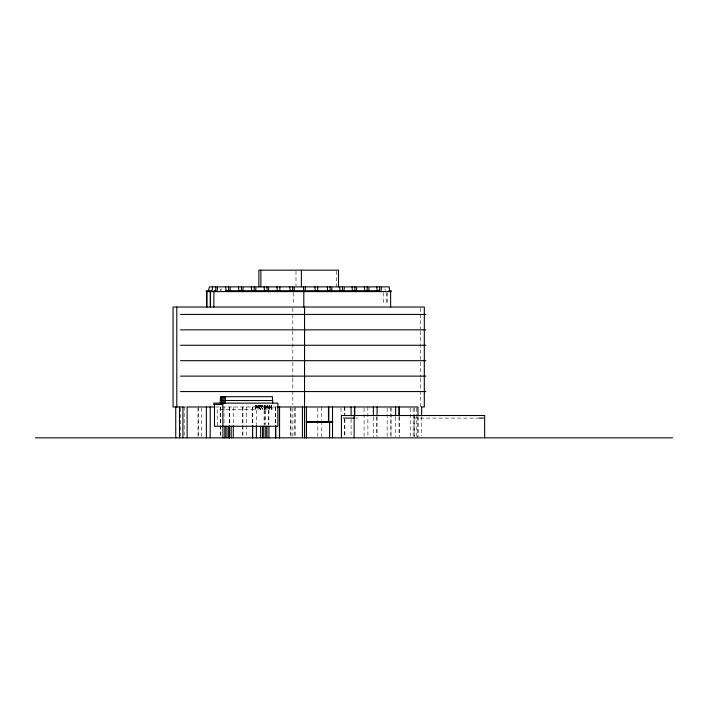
<?xml version="1.0" encoding="UTF-8"?>
<svg xmlns="http://www.w3.org/2000/svg" width="708" height="708" viewBox="0 0 708 708"><rect width="100%" height="100%" fill="white"/><g stroke="black" fill="none" stroke-linecap="round" stroke-linejoin="round"><path stroke-width="0.53" stroke-dasharray="3.54 2.66" d="M220.17 290.731L220.383 288.802M220.94 290.731L221.339 288.802M183.664 406.985L186.346 406.985M215.657 406.985L254.446 406.985M273.005 406.985L276.642 406.985M254.296 409.551L217.241 409.551L217.241 426.269M355.549 418.101L357.611 418.101M414.056 418.101L479.661 418.101M385.01 288.802L385.223 290.731M421.641 416.8L421.641 435.88M420.579 308.122L420.579 330.096M420.579 331.194L420.579 377.329M420.579 378.426L420.579 406.985M418.047 416.906L418.047 436.739M417.924 416.906L417.835 437.836M416.773 408.074L416.773 437.836M414.454 408.082L414.454 436.739M414.074 416.587L414.074 436.774M413.18 408.074L413.18 435.88M410.233 408.082L410.233 436.739M399.356 416.906L399.356 436.739M399.011 416.8L399.011 435.88M395.648 416.906L395.648 436.739M391.002 408.082L391.002 436.739M390.904 406.985L390.904 435.88M387.152 408.082L387.152 436.739M387.09 292.705L387.09 304.821M386.878 292.705L386.878 304.821M383.532 292.705L383.444 304.821M377.081 416.906L377.081 436.739M376.736 416.8L376.736 435.88M373.364 416.906L373.364 436.739M367.833 406.985L367.921 436.739M364.08 408.082L364.08 436.739M351.088 419.109L351.088 436.739M344.849 406.985L344.849 414.702M344.849 419.109L344.849 436.739M344.752 406.985L344.752 414.623M344.752 418.986L344.752 435.88M340.999 408.082L340.999 414.702M336.486 271.208L336.486 286.873M321.68 406.985L321.777 420.207M321.777 421.313L321.777 436.739M317.812 408.082L317.812 437.836M295.997 271.208L295.997 285.828M295.059 406.985L294.962 436.783L294.944 408.082M293.581 292.705L293.555 304.821M292.82 308.122L292.82 330.096M292.82 331.194L292.82 377.329M292.82 378.426L292.82 404.79M292.855 408.082L292.855 436.739M290.997 408.056L290.997 436.783M290.652 406.985L290.652 436.739M275.695 406.985L275.695 424.437M275.598 406.985L275.598 424.614M268.898 410.286L268.898 424.614M268.571 410.286L268.571 424.614M265.199 410.259L265.199 424.437M264.854 410.286L264.854 424.614M264.102 410.605L264.102 425.225M256.376 410.286L256.376 424.614M252.623 406.985L252.623 424.437M252.526 406.985L252.526 424.614M246.287 406.985L246.287 424.614M246.287 425.72L246.287 436.739M242.924 406.985L242.924 424.437M242.924 425.526L242.924 435.88M242.579 406.985L242.579 424.614M242.579 425.72L242.579 436.739M233.295 406.985L233.295 424.614M229.551 406.985L229.551 424.437M229.454 406.985L229.454 424.614M224.011 406.985L224.011 424.614M220.639 406.985L220.639 424.437M220.639 425.526L220.639 435.88M220.294 406.985L220.294 424.614M220.294 425.72L220.294 436.739M201.727 408.082L201.727 436.739M198.364 406.985L198.364 435.88M198.019 408.082L198.019 436.739M184.195 406.985L184.195 435.88M180.602 408.074L180.602 437.836"/><path stroke-width="1.06" d="M305.316 290.731L305.36 286.873M317.697 290.731L317.742 286.873M330.078 290.731L330.114 286.873M342.451 290.731L342.495 286.873M354.832 290.731L354.876 286.873M367.213 290.731L367.248 286.873M379.63 286.873L379.585 290.731L225.303 290.731M221.728 396.701L221.356 400.516M222.993 396.701L222.631 400.516M224.268 396.701L223.905 400.516M225.542 396.701L225.171 400.516M215.798 286.873L215.745 290.731L214.055 290.731M228.56 290.731L228.622 286.873M241.384 290.731L241.437 286.873M254.199 290.731L254.261 286.873M267.022 290.731L267.075 286.873M279.837 290.731L279.899 286.873M292.661 290.731L292.714 286.873M331.486 291.599L331.902 287.74M343.858 291.599L344.283 287.74M356.239 291.599L356.664 287.74M368.611 291.599L369.036 287.74M380.993 291.599L381.417 287.74M212.577 286.873L212.152 290.731L209.241 290.731L209.241 291.599M217.037 291.599L217.48 287.74M229.861 291.599L230.295 287.74M242.676 291.599L243.118 287.74M255.499 291.599L255.933 287.74M268.323 291.599L268.757 287.74M293.962 291.599L294.395 287.74M388.816 290.731L391.205 290.731L391.205 291.599L206.17 291.599L206.17 290.731L208.559 290.731L209.364 286.873L389.161 286.873L389.577 290.731M180.505 314.423L425.844 314.423M180.505 329.848L425.844 329.848M180.505 345.274L425.844 345.274M180.505 360.699L425.844 360.699M180.505 376.125L425.844 376.125M180.505 391.559L425.844 391.559M226.445 400.516L272.686 400.516L272.686 403.126M222.754 404.41L213.789 404.41L213.789 403.126L277.863 403.126L277.863 426.269L214.489 426.269L214.489 404.41M179.708 406.985L183.301 406.985M214.595 406.985L187.142 406.985L187.142 437.836M277.527 406.985L417.924 406.985L417.924 415.8M421.517 406.985L424.313 406.985L424.313 307.024L173.062 307.024L173.062 406.985L179.513 406.985L179.513 437.836M255.712 408.56L255.358 409.118L255.42 408.56M265.022 408.498L265.084 409.118L264.659 408.649M271.784 408.498L271.784 409.118L271.306 408.498M264.597 409.118L264.597 408.498L265.022 408.976M266.96 409.118L266.96 408.56M353.77 415.525L341.433 415.525L341.433 437.836M343.469 418.101L354.522 418.101M479.661 418.101L483.44 418.101M306.369 421.552L332.68 421.552L332.68 422.411L306.369 422.411M35.4 437.836L672.6 437.836M271.314 408.498L271.722 408.976M289.722 286.873L290.165 290.731M276.908 286.873L277.341 290.731M264.084 286.873L264.526 290.731M251.269 286.873L251.703 290.731M238.446 286.873L238.888 290.731M225.631 286.873L226.064 290.731M376.78 286.873L377.205 290.731M364.399 286.873L364.824 290.731M352.026 286.873L352.442 290.731M339.645 286.873L340.07 290.731M327.264 286.873L327.689 290.731M314.892 286.873L315.317 290.731M303.413 286.873L303.794 290.731M272.5 400.516L272.456 396.701L220.453 396.701L220.268 403.126M484.644 437.836L484.644 415.525L354.15 415.525L354.15 437.836M421.641 406.985L421.641 415.711M399.356 406.985L399.356 415.8M399.011 406.985L399.011 415.711M395.648 406.985L395.648 415.8M390.604 291.599L390.657 307.024M378.824 290.731L378.824 291.599M377.081 406.985L377.081 415.8M373.364 406.985L373.364 415.8M366.452 290.731L366.452 291.599M354.796 406.985L354.796 415.8M354.451 406.985L354.451 415.711M354.071 290.731L354.071 291.599M351.088 406.985L351.088 415.8M341.69 290.731L341.69 291.599M338.512 286.873L338.512 270.164L258.863 270.164L258.863 286.873M332.521 406.985L332.521 437.836M329.618 422.411L329.618 437.836M329.317 290.731L329.317 291.599M328.804 406.985L328.804 421.313M328.477 406.985L328.477 421.313M316.936 290.731L316.936 291.599M306.502 422.411L306.502 437.836M306.396 406.985L306.396 437.836M304.564 290.731L304.564 291.599M304.564 307.024L304.52 437.836M303.821 291.599L303.794 307.024M302.431 406.985L302.431 437.836M301.378 270.164L301.378 286.873M291.74 290.731L291.74 291.599M279.563 406.985L279.563 437.836M279.448 406.985L279.448 437.836M278.917 290.731L278.917 291.599M275.695 425.526L275.695 437.836M275.598 425.72L275.598 437.836M268.925 426.269L268.925 437.836M267.005 426.269L267.005 437.836M266.102 290.731L266.102 291.599M265.739 426.269L265.739 437.836M263.827 426.269L263.827 437.836M262.562 426.269L262.562 437.836M260.889 270.164L260.889 286.873M260.641 426.269L260.641 437.836M256.376 425.72L256.376 437.836M253.278 290.731L253.278 291.599M252.623 425.526L252.623 437.836M252.526 425.72L252.526 437.836M240.463 290.731L240.463 291.599M233.295 425.72L233.295 437.836M231.18 426.269L231.18 437.836M229.551 425.526L229.551 437.836M229.454 425.72L229.454 437.836M229.268 426.269L229.268 437.836M228.003 426.269L228.003 437.836M227.64 290.731L227.64 291.599M226.082 426.269L226.082 437.836M225.356 400.516L225.356 403.126M224.825 426.269L224.825 437.836M224.082 400.516L224.082 403.126M222.905 437.836L222.816 400.516M221.542 400.516L221.542 403.126M214.825 290.731L214.825 291.599M213.931 291.599L213.843 307.024M210.497 291.599L210.497 307.024M210.285 291.599L210.285 307.024M210.223 406.985L210.223 437.836M206.373 406.985L206.373 437.836M182.921 406.985L182.921 437.836M176.796 307.024L176.796 406.985M175.734 406.985L175.734 437.836M257.986 408.817C257.624 408.817 257.827 408.569 257.924 408.817M262.172 408.764L262.81 408.87L262.181 408.728M268.881 408.764L269.518 408.87L268.89 408.728M255.278 406.445L255.269 406.826A0.947 0.947 0 0 0 255.641 407.436L257.057 407.25L255.579 407.1L255.845 405.967L257.057 406.065L256.048 405.693A0.947 0.947 0 0 0 255.544 405.958L255.278 406.445M259.854 408.675L260.42 409.118L259.854 408.675M267.323 405.728L266.456 407.569L266.951 406.967L268.226 407.569L267.367 405.728M267.35 406.118L267.031 406.79L267.659 406.79L267.35 406.118M262.438 405.728L261.677 407.569L261.075 405.728L261.765 406.489L262.438 405.728M258.296 405.728L258.11 407.569L258.296 405.728M260.252 405.728L259.243 405.728L259.65 407.569L260.252 405.728M264.341 405.728L264.155 407.569L264.341 406.684L265.279 406.684C265.438 409.64 265.482 403.808 265.279 406.498L264.341 406.498L264.341 405.728M269.412 405.728L269.226 407.569L270.12 407.569L269.412 407.392L269.412 405.728M271.297 405.728L271.12 407.569L272.005 407.569L271.297 407.392L271.297 405.728M206.771 307.024L206.771 291.599L206.718 307.024"/></g></svg>
